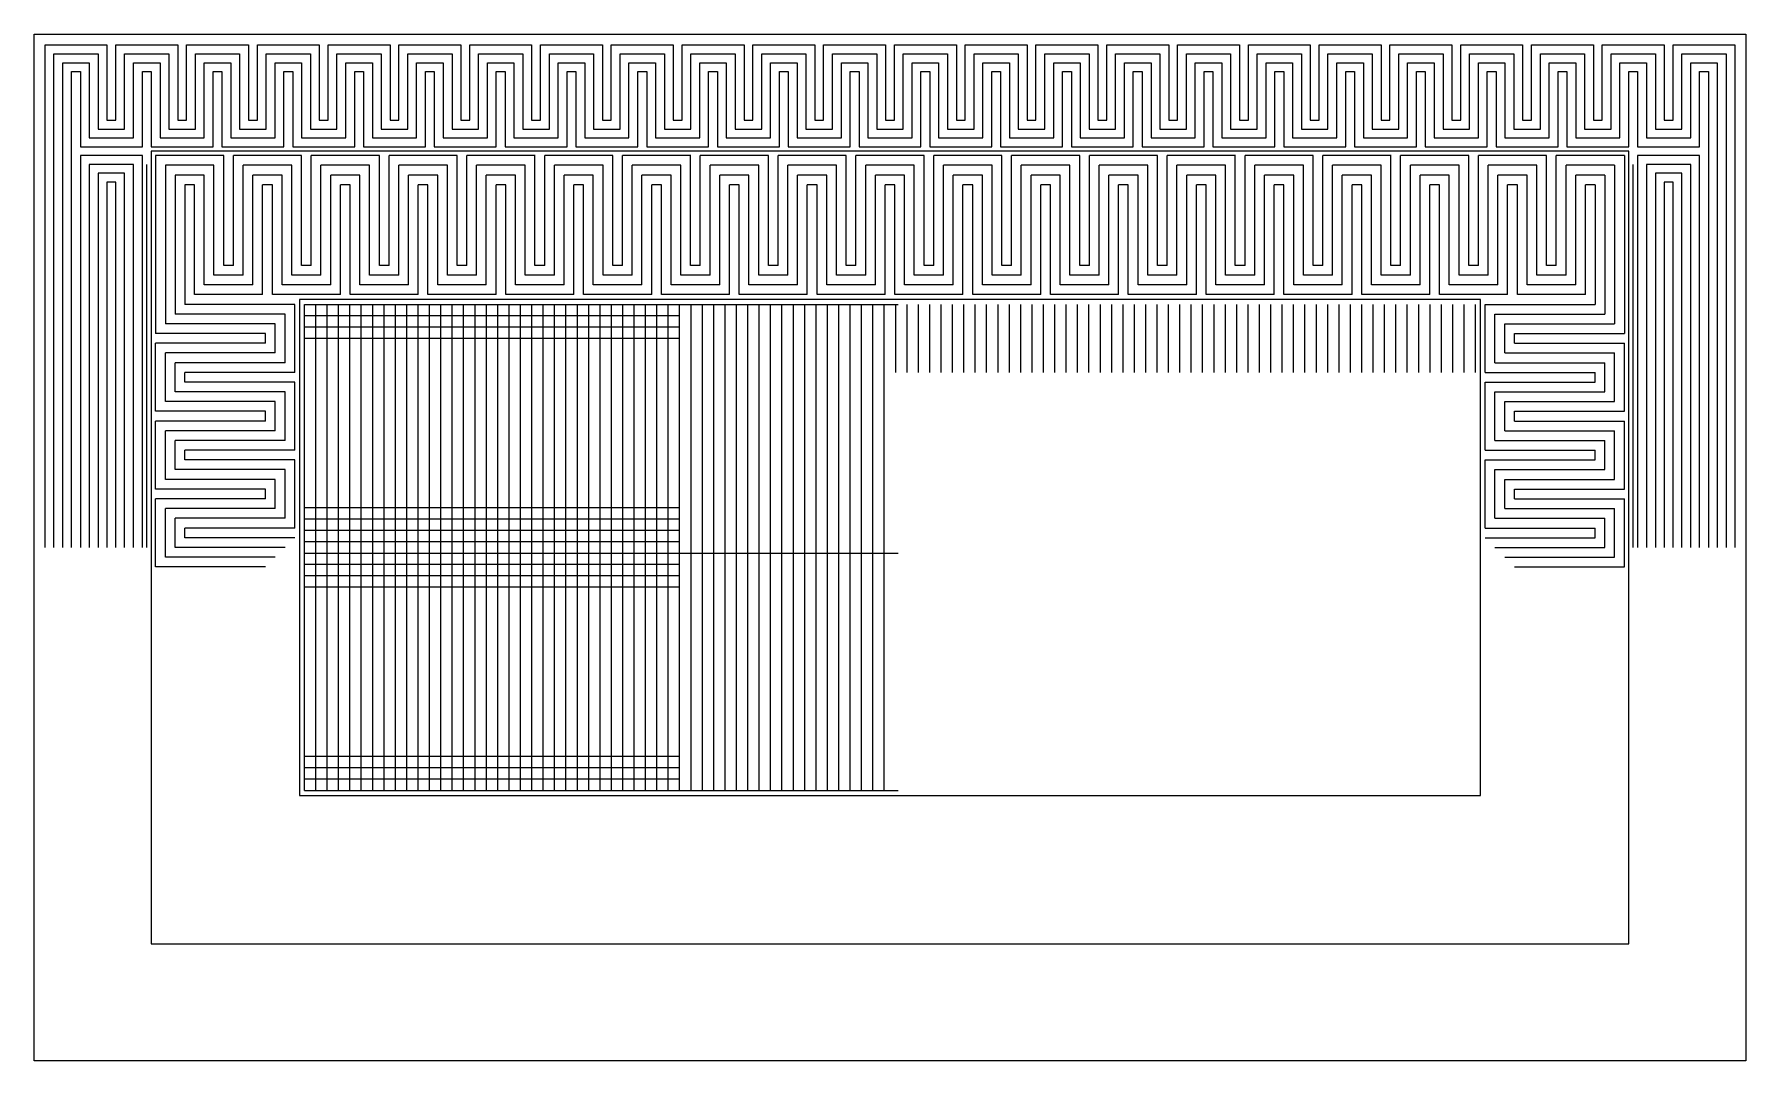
# Model space of a CAD drawing. Header units: millimetres. Extents: x -5937 to 68925, y -3068 to 5300.
# Drawn here: x 23026 to 24376, y 652 to 1462 of the extents above; entities that cross this region are included whole.
import ezdxf

# ---------------------------------------------------------------- set-up
doc = ezdxf.new("R2010")
doc.units = ezdxf.units.MM
doc.header["$LTSCALE"] = 7
doc.layers.add('参照', color=6, linetype='Continuous', lineweight=9)

msp = doc.modelspace()

# ---------------------------------------------------------------- linework, layer by layer
for p, q in [((23026.372, 1462.013), (24376.372, 1462.013)), ((23026.372, 652.013), (23026.372, 1462.013)), ((24376.372, 1462.013), (24376.372, 652.013)), ((24284.117, 1369.757), (23118.628, 1369.757)), ((23118.628, 1369.757), (23118.628, 744.268)), ((24284.117, 744.268), (24284.117, 1369.757)), ((24167.053, 1252.694), (23235.691, 1252.694)), ((23235.691, 1252.694), (23235.691, 861.332)), ((24167.053, 861.332), (24167.053, 1252.694)), ((23235.691, 861.332), (24167.053, 861.332)), ((23118.628, 744.268), (24284.117, 744.268)), ((24376.372, 652.013), (23026.372, 652.013))]:
    msp.add_line(p, q)
at = {"layer": '参照'}
for p, q in [((23034.872, 1057.013), (23034.872, 1453.513)), ((23034.872, 1453.513), (23083.726, 1453.513)), ((23041.851, 1057.013), (23041.851, 1446.534)), ((23041.851, 1446.534), (23076.747, 1446.534)), ((23076.747, 1446.534), (23076.747, 1387.205)), ((23083.726, 1453.513), (23083.726, 1394.184)), ((23090.705, 1394.184), (23090.705, 1453.513)), ((23090.705, 1453.513), (23139.558, 1453.513)), ((23097.684, 1387.205), (23097.684, 1446.534)), ((23097.684, 1446.534), (23132.579, 1446.534)), ((23132.579, 1446.534), (23132.579, 1387.205)), ((23139.558, 1453.513), (23139.558, 1394.184)), ((23146.537, 1394.184), (23146.537, 1453.513)), ((23146.537, 1453.513), (23195.391, 1453.513)), ((23153.516, 1387.205), (23153.516, 1446.534)), ((23153.516, 1446.534), (23188.412, 1446.534)), ((23188.412, 1446.534), (23188.412, 1387.205)), ((23195.391, 1453.513), (23195.391, 1394.184)), ((23202.37, 1394.184), (23202.37, 1453.513)), ((23202.37, 1453.513), (23251.223, 1453.513)), ((23209.349, 1387.205), (23209.349, 1446.534)), ((23209.349, 1446.534), (23244.244, 1446.534)), ((23244.244, 1446.534), (23244.244, 1387.205)), ((23251.223, 1453.513), (23251.223, 1394.184)), ((23258.202, 1394.184), (23258.202, 1453.513)), ((23258.202, 1453.513), (23307.056, 1453.513)), ((23265.181, 1387.205), (23265.181, 1446.534)), ((23265.181, 1446.534), (23300.077, 1446.534)), ((23300.077, 1446.534), (23300.077, 1387.205)), ((23307.056, 1453.513), (23307.056, 1394.184)), ((23314.035, 1394.184), (23314.035, 1453.513)), ((23314.035, 1453.513), (23362.888, 1453.513)), ((23321.014, 1387.205), (23321.014, 1446.534)), ((23321.014, 1446.534), (23355.909, 1446.534)), ((23355.909, 1446.534), (23355.909, 1387.205)), ((23362.888, 1453.513), (23362.888, 1394.184)), ((23369.867, 1394.184), (23369.867, 1453.513)), ((23369.867, 1453.513), (23418.721, 1453.513)), ((23376.846, 1387.205), (23376.846, 1446.534)), ((23376.846, 1446.534), (23411.741, 1446.534)), ((23411.741, 1446.534), (23411.741, 1387.205)), ((23418.721, 1453.513), (23418.721, 1394.184)), ((23425.7, 1394.184), (23425.7, 1453.513)), ((23425.7, 1453.513), (23474.553, 1453.513)), ((23432.679, 1387.205), (23432.679, 1446.534)), ((23432.679, 1446.534), (23467.574, 1446.534)), ((23467.574, 1446.534), (23467.574, 1387.205)), ((23474.553, 1453.513), (23474.553, 1394.184)), ((23481.532, 1394.184), (23481.532, 1453.513)), ((23481.532, 1453.513), (23530.385, 1453.513)), ((23488.511, 1387.205), (23488.511, 1446.534)), ((23488.511, 1446.534), (23523.406, 1446.534)), ((23523.406, 1446.534), (23523.406, 1387.205)), ((23530.385, 1453.513), (23530.385, 1394.184)), ((23537.365, 1394.184), (23537.365, 1453.513)), ((23537.365, 1453.513), (23586.218, 1453.513)), ((23544.344, 1387.205), (23544.344, 1446.534)), ((23544.344, 1446.534), (23579.239, 1446.534)), ((23579.239, 1446.534), (23579.239, 1387.205)), ((23586.218, 1453.513), (23586.218, 1394.184)), ((23593.197, 1394.184), (23593.197, 1453.513)), ((23593.197, 1453.513), (23642.05, 1453.513)), ((23600.176, 1387.205), (23600.176, 1446.534)), ((23600.176, 1446.534), (23635.071, 1446.534)), ((23635.071, 1446.534), (23635.071, 1387.205)), ((23642.05, 1453.513), (23642.05, 1394.184)), ((23649.029, 1394.184), (23649.029, 1453.513)), ((23649.029, 1453.513), (23697.883, 1453.513)), ((23656.009, 1387.205), (23656.009, 1446.534)), ((23656.009, 1446.534), (23690.904, 1446.534)), ((23690.904, 1446.534), (23690.904, 1387.205)), ((23697.883, 1453.513), (23697.883, 1394.184)), ((23704.862, 1394.184), (23704.862, 1453.513)), ((23704.862, 1453.513), (23753.715, 1453.513)), ((23711.841, 1387.205), (23711.841, 1446.534)), ((23711.841, 1446.534), (23746.736, 1446.534)), ((23746.736, 1446.534), (23746.736, 1387.205)), ((23753.715, 1453.513), (23753.715, 1394.184)), ((23760.694, 1394.184), (23760.694, 1453.513)), ((23760.694, 1453.513), (23809.548, 1453.513)), ((23767.673, 1387.205), (23767.673, 1446.534)), ((23767.673, 1446.534), (23802.569, 1446.534)), ((23802.569, 1446.534), (23802.569, 1387.205)), ((23809.548, 1453.513), (23809.548, 1394.184)), ((23816.527, 1394.184), (23816.527, 1453.513)), ((23816.527, 1453.513), (23865.38, 1453.513)), ((23823.506, 1387.205), (23823.506, 1446.534)), ((23823.506, 1446.534), (23858.401, 1446.534)), ((23858.401, 1446.534), (23858.401, 1387.205)), ((23865.38, 1453.513), (23865.38, 1394.184)), ((23872.359, 1394.184), (23872.359, 1453.513)), ((23872.359, 1453.513), (23921.213, 1453.513)), ((23879.338, 1387.205), (23879.338, 1446.534)), ((23879.338, 1446.534), (23914.234, 1446.534)), ((23914.234, 1446.534), (23914.234, 1387.205)), ((23921.213, 1453.513), (23921.213, 1394.184)), ((23928.192, 1394.184), (23928.192, 1453.513)), ((23928.192, 1453.513), (23977.045, 1453.513)), ((23935.171, 1387.205), (23935.171, 1446.534)), ((23935.171, 1446.534), (23970.066, 1446.534)), ((23970.066, 1446.534), (23970.066, 1387.205)), ((23977.045, 1453.513), (23977.045, 1394.184)), ((23984.024, 1394.184), (23984.024, 1453.513)), ((23984.024, 1453.513), (24032.878, 1453.513)), ((23991.003, 1387.205), (23991.003, 1446.534)), ((23991.003, 1446.534), (24025.899, 1446.534)), ((24025.899, 1446.534), (24025.899, 1387.205)), ((24032.878, 1453.513), (24032.878, 1394.184)), ((24039.857, 1394.184), (24039.857, 1453.513)), ((24039.857, 1453.513), (24088.71, 1453.513)), ((24046.836, 1387.205), (24046.836, 1446.534)), ((24046.836, 1446.534), (24081.731, 1446.534)), ((24081.731, 1446.534), (24081.731, 1387.205)), ((24088.71, 1453.513), (24088.71, 1394.184)), ((24095.689, 1394.184), (24095.689, 1453.513)), ((24095.689, 1453.513), (24144.543, 1453.513)), ((24102.668, 1387.205), (24102.668, 1446.534)), ((24102.668, 1446.534), (24137.563, 1446.534)), ((24137.563, 1446.534), (24137.563, 1387.205)), ((24144.543, 1453.513), (24144.543, 1394.184)), ((24151.522, 1394.184), (24151.522, 1453.513)), ((24151.522, 1453.513), (24200.375, 1453.513)), ((24158.501, 1387.205), (24158.501, 1446.534)), ((24158.501, 1446.534), (24193.396, 1446.534)), ((24193.396, 1446.534), (24193.396, 1387.205)), ((24200.375, 1453.513), (24200.375, 1394.184)), ((24207.354, 1394.184), (24207.354, 1453.513)), ((24207.354, 1453.513), (24256.207, 1453.513)), ((24214.333, 1387.205), (24214.333, 1446.534)), ((24214.333, 1446.534), (24249.228, 1446.534)), ((24249.228, 1446.534), (24249.228, 1387.205)), ((24256.207, 1453.513), (24256.207, 1394.184)), ((24263.187, 1394.184), (24263.187, 1453.513)), ((24263.187, 1453.513), (24312.04, 1453.513)), ((24270.166, 1387.205), (24270.166, 1446.534)), ((24270.166, 1446.534), (24305.061, 1446.534)), ((24305.061, 1446.534), (24305.061, 1387.205)), ((24312.04, 1453.513), (24312.04, 1394.184)), ((24319.019, 1394.184), (24319.019, 1453.513)), ((24319.019, 1453.513), (24367.872, 1453.513)), ((24325.998, 1387.205), (24325.998, 1446.534)), ((24325.998, 1446.534), (24360.893, 1446.534)), ((24360.893, 1446.534), (24360.893, 1057.013)), ((24367.872, 1453.513), (24367.872, 1057.013)), ((23048.83, 1057.013), (23048.83, 1439.555)), ((23048.83, 1439.555), (23069.768, 1439.555)), ((23055.81, 1057.013), (23055.81, 1432.576)), ((23055.81, 1432.576), (23062.789, 1432.576)), ((23062.789, 1432.576), (23062.789, 1373.247)), ((23069.768, 1439.555), (23069.768, 1380.226)), ((23104.663, 1380.226), (23104.663, 1439.555)), ((23104.663, 1439.555), (23125.6, 1439.555)), ((23111.642, 1373.247), (23111.642, 1432.576)), ((23111.642, 1432.576), (23118.621, 1432.576)), ((23118.621, 1432.576), (23118.621, 1373.247)), ((23125.6, 1439.555), (23125.6, 1380.226)), ((23160.495, 1380.226), (23160.495, 1439.555)), ((23160.495, 1439.555), (23181.433, 1439.555)), ((23167.474, 1373.247), (23167.474, 1432.576)), ((23167.474, 1432.576), (23174.454, 1432.576)), ((23174.454, 1432.576), (23174.454, 1373.247)), ((23181.433, 1439.555), (23181.433, 1380.226)), ((23216.328, 1380.226), (23216.328, 1439.555)), ((23216.328, 1439.555), (23237.265, 1439.555)), ((23223.307, 1373.247), (23223.307, 1432.576)), ((23223.307, 1432.576), (23230.286, 1432.576)), ((23230.286, 1432.576), (23230.286, 1373.247)), ((23237.265, 1439.555), (23237.265, 1380.226)), ((23272.16, 1380.226), (23272.16, 1439.555)), ((23272.16, 1439.555), (23293.098, 1439.555)), ((23279.139, 1373.247), (23279.139, 1432.576)), ((23279.139, 1432.576), (23286.118, 1432.576)), ((23286.118, 1432.576), (23286.118, 1373.247)), ((23293.098, 1439.555), (23293.098, 1380.226)), ((23327.993, 1380.226), (23327.993, 1439.555)), ((23327.993, 1439.555), (23348.93, 1439.555)), ((23334.972, 1373.247), (23334.972, 1432.576)), ((23334.972, 1432.576), (23341.951, 1432.576)), ((23341.951, 1432.576), (23341.951, 1373.247)), ((23348.93, 1439.555), (23348.93, 1380.226)), ((23383.825, 1380.226), (23383.825, 1439.555)), ((23383.825, 1439.555), (23404.762, 1439.555)), ((23390.804, 1373.247), (23390.804, 1432.576)), ((23390.804, 1432.576), (23397.783, 1432.576)), ((23397.783, 1432.576), (23397.783, 1373.247)), ((23404.762, 1439.555), (23404.762, 1380.226)), ((23439.658, 1380.226), (23439.658, 1439.555)), ((23439.658, 1439.555), (23460.595, 1439.555)), ((23446.637, 1373.247), (23446.637, 1432.576)), ((23446.637, 1432.576), (23453.616, 1432.576)), ((23453.616, 1432.576), (23453.616, 1373.247)), ((23460.595, 1439.555), (23460.595, 1380.226)), ((23495.49, 1380.226), (23495.49, 1439.555)), ((23495.49, 1439.555), (23516.427, 1439.555)), ((23502.469, 1373.247), (23502.469, 1432.576)), ((23502.469, 1432.576), (23509.448, 1432.576)), ((23509.448, 1432.576), (23509.448, 1373.247)), ((23516.427, 1439.555), (23516.427, 1380.226)), ((23551.323, 1380.226), (23551.323, 1439.555)), ((23551.323, 1439.555), (23572.26, 1439.555)), ((23558.302, 1373.247), (23558.302, 1432.576)), ((23558.302, 1432.576), (23565.281, 1432.576)), ((23565.281, 1432.576), (23565.281, 1373.247)), ((23572.26, 1439.555), (23572.26, 1380.226)), ((23607.155, 1380.226), (23607.155, 1439.555)), ((23607.155, 1439.555), (23628.092, 1439.555)), ((23614.134, 1373.247), (23614.134, 1432.576)), ((23614.134, 1432.576), (23621.113, 1432.576)), ((23621.113, 1432.576), (23621.113, 1373.247)), ((23628.092, 1439.555), (23628.092, 1380.226)), ((23662.988, 1380.226), (23662.988, 1439.555)), ((23662.988, 1439.555), (23683.925, 1439.555)), ((23669.967, 1373.247), (23669.967, 1432.576)), ((23669.967, 1432.576), (23676.946, 1432.576)), ((23676.946, 1432.576), (23676.946, 1373.247)), ((23683.925, 1439.555), (23683.925, 1380.226)), ((23718.82, 1380.226), (23718.82, 1439.555)), ((23718.82, 1439.555), (23739.757, 1439.555)), ((23725.799, 1373.247), (23725.799, 1432.576)), ((23725.799, 1432.576), (23732.778, 1432.576)), ((23732.778, 1432.576), (23732.778, 1373.247)), ((23739.757, 1439.555), (23739.757, 1380.226)), ((23774.652, 1380.226), (23774.652, 1439.555)), ((23774.652, 1439.555), (23795.59, 1439.555)), ((23781.632, 1373.247), (23781.632, 1432.576)), ((23781.632, 1432.576), (23788.611, 1432.576)), ((23788.611, 1432.576), (23788.611, 1373.247)), ((23795.59, 1439.555), (23795.59, 1380.226)), ((23830.485, 1380.226), (23830.485, 1439.555)), ((23830.485, 1439.555), (23851.422, 1439.555)), ((23837.464, 1373.247), (23837.464, 1432.576)), ((23837.464, 1432.576), (23844.443, 1432.576)), ((23844.443, 1432.576), (23844.443, 1373.247)), ((23851.422, 1439.555), (23851.422, 1380.226)), ((23886.317, 1380.226), (23886.317, 1439.555)), ((23886.317, 1439.555), (23907.255, 1439.555)), ((23893.296, 1373.247), (23893.296, 1432.576)), ((23893.296, 1432.576), (23900.276, 1432.576)), ((23900.276, 1432.576), (23900.276, 1373.247)), ((23907.255, 1439.555), (23907.255, 1380.226)), ((23942.15, 1380.226), (23942.15, 1439.555)), ((23942.15, 1439.555), (23963.087, 1439.555)), ((23949.129, 1373.247), (23949.129, 1432.576)), ((23949.129, 1432.576), (23956.108, 1432.576)), ((23956.108, 1432.576), (23956.108, 1373.247)), ((23963.087, 1439.555), (23963.087, 1380.226)), ((23997.982, 1380.226), (23997.982, 1439.555)), ((23997.982, 1439.555), (24018.92, 1439.555)), ((24004.961, 1373.247), (24004.961, 1432.576)), ((24004.961, 1432.576), (24011.94, 1432.576)), ((24011.94, 1432.576), (24011.94, 1373.247)), ((24018.92, 1439.555), (24018.92, 1380.226)), ((24053.815, 1380.226), (24053.815, 1439.555)), ((24053.815, 1439.555), (24074.752, 1439.555)), ((24060.794, 1373.247), (24060.794, 1432.576)), ((24060.794, 1432.576), (24067.773, 1432.576)), ((24067.773, 1432.576), (24067.773, 1373.247)), ((24074.752, 1439.555), (24074.752, 1380.226)), ((24109.647, 1380.226), (24109.647, 1439.555)), ((24109.647, 1439.555), (24130.584, 1439.555)), ((24116.626, 1373.247), (24116.626, 1432.576)), ((24116.626, 1432.576), (24123.605, 1432.576)), ((24123.605, 1432.576), (24123.605, 1373.247)), ((24130.584, 1439.555), (24130.584, 1380.226)), ((24165.48, 1380.226), (24165.48, 1439.555)), ((24165.48, 1439.555), (24186.417, 1439.555)), ((24172.459, 1373.247), (24172.459, 1432.576)), ((24172.459, 1432.576), (24179.438, 1432.576)), ((24179.438, 1432.576), (24179.438, 1373.247)), ((24186.417, 1439.555), (24186.417, 1380.226)), ((24221.312, 1380.226), (24221.312, 1439.555)), ((24221.312, 1439.555), (24242.249, 1439.555)), ((24228.291, 1373.247), (24228.291, 1432.576)), ((24228.291, 1432.576), (24235.27, 1432.576)), ((24235.27, 1432.576), (24235.27, 1373.247)), ((24242.249, 1439.555), (24242.249, 1380.226)), ((24277.145, 1380.226), (24277.145, 1439.555)), ((24277.145, 1439.555), (24298.082, 1439.555)), ((24284.124, 1373.247), (24284.124, 1432.576)), ((24284.124, 1432.576), (24291.103, 1432.576)), ((24291.103, 1432.576), (24291.103, 1373.247)), ((24298.082, 1439.555), (24298.082, 1380.226)), ((24332.977, 1380.226), (24332.977, 1439.555)), ((24332.977, 1439.555), (24353.914, 1439.555)), ((24339.956, 1373.247), (24339.956, 1432.576)), ((24339.956, 1432.576), (24346.935, 1432.576)), ((24346.935, 1432.576), (24346.935, 1057.013)), ((24353.914, 1439.555), (24353.914, 1057.013)), ((23083.726, 1394.184), (23090.705, 1394.184)), ((23139.558, 1394.184), (23146.537, 1394.184)), ((23195.391, 1394.184), (23202.37, 1394.184)), ((23251.223, 1394.184), (23258.202, 1394.184)), ((23307.056, 1394.184), (23314.035, 1394.184)), ((23362.888, 1394.184), (23369.867, 1394.184)), ((23418.721, 1394.184), (23425.7, 1394.184)), ((23474.553, 1394.184), (23481.532, 1394.184)), ((23530.385, 1394.184), (23537.365, 1394.184)), ((23586.218, 1394.184), (23593.197, 1394.184)), ((23642.05, 1394.184), (23649.029, 1394.184)), ((23697.883, 1394.184), (23704.862, 1394.184)), ((23753.715, 1394.184), (23760.694, 1394.184)), ((23809.548, 1394.184), (23816.527, 1394.184)), ((23865.38, 1394.184), (23872.359, 1394.184)), ((23921.213, 1394.184), (23928.192, 1394.184)), ((23977.045, 1394.184), (23984.024, 1394.184)), ((24032.878, 1394.184), (24039.857, 1394.184)), ((24088.71, 1394.184), (24095.689, 1394.184)), ((24144.543, 1394.184), (24151.522, 1394.184)), ((24200.375, 1394.184), (24207.354, 1394.184)), ((24256.207, 1394.184), (24263.187, 1394.184)), ((24312.04, 1394.184), (24319.019, 1394.184)), ((23069.768, 1380.226), (23104.663, 1380.226)), ((23076.747, 1387.205), (23097.684, 1387.205)), ((23125.6, 1380.226), (23160.495, 1380.226)), ((23132.579, 1387.205), (23153.516, 1387.205)), ((23181.433, 1380.226), (23216.328, 1380.226)), ((23188.412, 1387.205), (23209.349, 1387.205)), ((23237.265, 1380.226), (23272.16, 1380.226)), ((23244.244, 1387.205), (23265.181, 1387.205)), ((23293.098, 1380.226), (23327.993, 1380.226)), ((23300.077, 1387.205), (23321.014, 1387.205)), ((23348.93, 1380.226), (23383.825, 1380.226)), ((23355.909, 1387.205), (23376.846, 1387.205)), ((23404.762, 1380.226), (23439.658, 1380.226)), ((23411.741, 1387.205), (23432.679, 1387.205)), ((23460.595, 1380.226), (23495.49, 1380.226)), ((23467.574, 1387.205), (23488.511, 1387.205)), ((23516.427, 1380.226), (23551.323, 1380.226)), ((23523.406, 1387.205), (23544.344, 1387.205)), ((23572.26, 1380.226), (23607.155, 1380.226)), ((23579.239, 1387.205), (23600.176, 1387.205)), ((23628.092, 1380.226), (23662.988, 1380.226)), ((23635.071, 1387.205), (23656.009, 1387.205)), ((23683.925, 1380.226), (23718.82, 1380.226)), ((23690.904, 1387.205), (23711.841, 1387.205)), ((23739.757, 1380.226), (23774.652, 1380.226)), ((23746.736, 1387.205), (23767.673, 1387.205)), ((23795.59, 1380.226), (23830.485, 1380.226)), ((23802.569, 1387.205), (23823.506, 1387.205)), ((23851.422, 1380.226), (23886.317, 1380.226)), ((23858.401, 1387.205), (23879.338, 1387.205)), ((23907.255, 1380.226), (23942.15, 1380.226)), ((23914.234, 1387.205), (23935.171, 1387.205)), ((23963.087, 1380.226), (23997.982, 1380.226)), ((23970.066, 1387.205), (23991.003, 1387.205)), ((24018.92, 1380.226), (24053.815, 1380.226)), ((24025.899, 1387.205), (24046.836, 1387.205)), ((24074.752, 1380.226), (24109.647, 1380.226)), ((24081.731, 1387.205), (24102.668, 1387.205)), ((24130.584, 1380.226), (24165.48, 1380.226)), ((24137.563, 1387.205), (24158.501, 1387.205)), ((24186.417, 1380.226), (24221.312, 1380.226)), ((24193.396, 1387.205), (24214.333, 1387.205)), ((24242.249, 1380.226), (24277.145, 1380.226)), ((24249.228, 1387.205), (24270.166, 1387.205)), ((24298.082, 1380.226), (24332.977, 1380.226)), ((24305.061, 1387.205), (24325.998, 1387.205)), ((23062.789, 1373.247), (23111.642, 1373.247)), ((23111.642, 1366.268), (23062.789, 1366.268)), ((23062.789, 1366.268), (23062.789, 1057.013)), ((23111.642, 1057.013), (23111.642, 1366.268)), ((23118.621, 1373.247), (23167.474, 1373.247)), ((23175.823, 1366.268), (23122.118, 1366.268)), ((23122.118, 1366.268), (23122.118, 1225.841)), ((23174.454, 1373.247), (23223.307, 1373.247)), ((23175.823, 1279.547), (23175.823, 1366.268)), ((23183.496, 1279.547), (23183.496, 1366.268)), ((23237.265, 1366.268), (23183.496, 1366.268)), ((23230.286, 1373.247), (23279.139, 1373.247)), ((23237.201, 1279.547), (23237.201, 1366.268)), ((23298.643, 1366.268), (23244.874, 1366.268)), ((23244.874, 1279.547), (23244.874, 1366.268)), ((23286.118, 1373.247), (23334.972, 1373.247)), ((23298.579, 1279.547), (23298.579, 1366.268)), ((23360.021, 1366.268), (23306.252, 1366.268)), ((23306.252, 1279.547), (23306.252, 1366.268)), ((23341.951, 1373.247), (23390.804, 1373.247)), ((23359.957, 1279.547), (23359.957, 1366.268)), ((23421.399, 1366.268), (23367.63, 1366.268)), ((23367.63, 1279.547), (23367.63, 1366.268)), ((23397.783, 1373.247), (23446.637, 1373.247)), ((23421.335, 1279.547), (23421.335, 1366.268)), ((23482.777, 1366.268), (23429.008, 1366.268)), ((23429.008, 1279.547), (23429.008, 1366.268)), ((23453.616, 1373.247), (23502.469, 1373.247)), ((23482.713, 1279.547), (23482.713, 1366.268)), ((23544.155, 1366.268), (23490.386, 1366.268)), ((23490.386, 1279.547), (23490.386, 1366.268)), ((23509.448, 1373.247), (23558.302, 1373.247)), ((23544.091, 1279.547), (23544.091, 1366.268)), ((23605.533, 1366.268), (23551.764, 1366.268)), ((23551.764, 1279.547), (23551.764, 1366.268)), ((23565.281, 1373.247), (23614.134, 1373.247)), ((23605.469, 1279.547), (23605.469, 1366.268)), ((23666.911, 1366.268), (23613.142, 1366.268)), ((23613.142, 1279.547), (23613.142, 1366.268)), ((23621.113, 1373.247), (23669.967, 1373.247)), ((23666.847, 1279.547), (23666.847, 1366.268)), ((23728.289, 1366.268), (23674.52, 1366.268)), ((23674.52, 1279.547), (23674.52, 1366.268)), ((23676.946, 1373.247), (23725.799, 1373.247)), ((23728.225, 1279.547), (23728.225, 1366.268)), ((23732.778, 1373.247), (23781.632, 1373.247)), ((23789.667, 1366.268), (23735.898, 1366.268)), ((23735.898, 1279.547), (23735.898, 1366.268)), ((23788.611, 1373.247), (23837.464, 1373.247)), ((23789.603, 1279.547), (23789.603, 1366.268)), ((23851.045, 1366.268), (23797.275, 1366.268)), ((23797.275, 1279.547), (23797.275, 1366.268)), ((23844.443, 1373.247), (23893.296, 1373.247)), ((23850.981, 1279.547), (23850.981, 1366.268)), ((23912.423, 1366.268), (23858.653, 1366.268)), ((23858.653, 1279.547), (23858.653, 1366.268)), ((23900.276, 1373.247), (23949.129, 1373.247)), ((23912.359, 1279.547), (23912.359, 1366.268)), ((23973.801, 1366.268), (23920.031, 1366.268)), ((23920.031, 1279.547), (23920.031, 1366.268)), ((23956.108, 1373.247), (24004.961, 1373.247)), ((23973.737, 1279.547), (23973.737, 1366.268)), ((24035.179, 1366.268), (23981.409, 1366.268)), ((23981.409, 1279.547), (23981.409, 1366.268)), ((24011.94, 1373.247), (24060.794, 1373.247)), ((24035.115, 1279.547), (24035.115, 1366.268)), ((24096.557, 1366.268), (24042.787, 1366.268)), ((24042.787, 1279.547), (24042.787, 1366.268)), ((24067.773, 1373.247), (24116.626, 1373.247)), ((24096.493, 1279.547), (24096.493, 1366.268)), ((24157.935, 1366.268), (24104.165, 1366.268)), ((24104.165, 1279.547), (24104.165, 1366.268)), ((24123.605, 1373.247), (24172.459, 1373.247)), ((24157.871, 1279.547), (24157.871, 1366.268)), ((24219.313, 1366.268), (24165.543, 1366.268)), ((24165.543, 1279.547), (24165.543, 1366.268)), ((24179.438, 1373.247), (24228.291, 1373.247)), ((24219.249, 1279.547), (24219.249, 1366.268)), ((24226.921, 1279.547), (24226.921, 1366.268)), ((24280.691, 1366.268), (24226.921, 1366.268)), ((24235.27, 1373.247), (24284.124, 1373.247)), ((24280.627, 1366.268), (24280.627, 1225.841)), ((24291.103, 1373.247), (24339.956, 1373.247)), ((24339.956, 1366.268), (24291.103, 1366.268)), ((24291.103, 1366.268), (24291.103, 1057.013)), ((24339.956, 1057.013), (24339.956, 1366.268)), ((23104.663, 1359.289), (23069.768, 1359.289)), ((23069.768, 1359.289), (23069.768, 1057.013)), ((23097.684, 1352.31), (23076.747, 1352.31)), ((23076.747, 1352.31), (23076.747, 1057.013)), ((23097.684, 1057.013), (23097.684, 1352.31)), ((23104.663, 1057.013), (23104.663, 1359.289)), ((23168.151, 1358.595), (23129.79, 1358.595)), ((23129.79, 1358.595), (23129.79, 1233.513)), ((23160.479, 1350.923), (23137.462, 1350.923)), ((23137.462, 1350.923), (23137.462, 1241.186)), ((23160.479, 1264.202), (23160.479, 1350.923)), ((23168.151, 1271.875), (23168.151, 1358.595)), ((23191.168, 1271.875), (23191.168, 1358.595)), ((23229.529, 1358.595), (23191.168, 1358.595)), ((23198.84, 1264.202), (23198.84, 1350.923)), ((23221.857, 1350.923), (23198.84, 1350.923)), ((23221.857, 1264.202), (23221.857, 1350.923)), ((23229.529, 1271.875), (23229.529, 1358.595)), ((23290.907, 1358.595), (23252.546, 1358.595)), ((23252.546, 1271.875), (23252.546, 1358.595)), ((23283.235, 1350.923), (23260.218, 1350.923)), ((23260.218, 1264.202), (23260.218, 1350.923)), ((23283.235, 1264.202), (23283.235, 1350.923)), ((23290.907, 1271.875), (23290.907, 1358.595)), ((23352.285, 1358.595), (23313.924, 1358.595)), ((23313.924, 1271.875), (23313.924, 1358.595)), ((23344.613, 1350.923), (23321.596, 1350.923)), ((23321.596, 1264.202), (23321.596, 1350.923)), ((23344.613, 1264.202), (23344.613, 1350.923)), ((23352.285, 1271.875), (23352.285, 1358.595)), ((23413.663, 1358.595), (23375.302, 1358.595)), ((23375.302, 1271.875), (23375.302, 1358.595)), ((23405.991, 1350.923), (23382.974, 1350.923)), ((23382.974, 1264.202), (23382.974, 1350.923)), ((23405.991, 1264.202), (23405.991, 1350.923)), ((23413.663, 1271.875), (23413.663, 1358.595)), ((23475.041, 1358.595), (23436.68, 1358.595)), ((23436.68, 1271.875), (23436.68, 1358.595)), ((23467.369, 1350.923), (23444.352, 1350.923)), ((23444.352, 1264.202), (23444.352, 1350.923)), ((23467.369, 1264.202), (23467.369, 1350.923)), ((23475.041, 1271.875), (23475.041, 1358.595)), ((23536.419, 1358.595), (23498.058, 1358.595)), ((23498.058, 1271.875), (23498.058, 1358.595)), ((23528.747, 1350.923), (23505.73, 1350.923)), ((23505.73, 1264.202), (23505.73, 1350.923)), ((23528.747, 1264.202), (23528.747, 1350.923)), ((23536.419, 1271.875), (23536.419, 1358.595)), ((23597.797, 1358.595), (23559.436, 1358.595)), ((23559.436, 1271.875), (23559.436, 1358.595)), ((23590.125, 1350.923), (23567.108, 1350.923)), ((23567.108, 1264.202), (23567.108, 1350.923)), ((23590.125, 1264.202), (23590.125, 1350.923)), ((23597.797, 1271.875), (23597.797, 1358.595)), ((23659.175, 1358.595), (23620.814, 1358.595)), ((23620.814, 1271.875), (23620.814, 1358.595)), ((23651.503, 1350.923), (23628.486, 1350.923)), ((23628.486, 1264.202), (23628.486, 1350.923)), ((23651.503, 1264.202), (23651.503, 1350.923)), ((23659.175, 1271.875), (23659.175, 1358.595)), ((23720.553, 1358.595), (23682.192, 1358.595)), ((23682.192, 1271.875), (23682.192, 1358.595)), ((23712.881, 1350.923), (23689.864, 1350.923)), ((23689.864, 1264.202), (23689.864, 1350.923)), ((23712.881, 1264.202), (23712.881, 1350.923)), ((23720.553, 1271.875), (23720.553, 1358.595)), ((23781.931, 1358.595), (23743.57, 1358.595)), ((23743.57, 1271.875), (23743.57, 1358.595)), ((23774.259, 1350.923), (23751.242, 1350.923)), ((23751.242, 1264.202), (23751.242, 1350.923)), ((23774.259, 1264.202), (23774.259, 1350.923)), ((23781.931, 1271.875), (23781.931, 1358.595)), ((23843.309, 1358.595), (23804.948, 1358.595)), ((23804.948, 1271.875), (23804.948, 1358.595)), ((23835.637, 1350.923), (23812.62, 1350.923)), ((23812.62, 1264.202), (23812.62, 1350.923)), ((23835.637, 1264.202), (23835.637, 1350.923)), ((23843.309, 1271.875), (23843.309, 1358.595)), ((23904.687, 1358.595), (23866.326, 1358.595)), ((23866.326, 1271.875), (23866.326, 1358.595)), ((23897.015, 1350.923), (23873.998, 1350.923)), ((23873.998, 1264.202), (23873.998, 1350.923)), ((23897.015, 1264.202), (23897.015, 1350.923)), ((23904.687, 1271.875), (23904.687, 1358.595)), ((23966.065, 1358.595), (23927.704, 1358.595)), ((23927.704, 1271.875), (23927.704, 1358.595)), ((23958.393, 1350.923), (23935.376, 1350.923)), ((23935.376, 1264.202), (23935.376, 1350.923)), ((23958.393, 1264.202), (23958.393, 1350.923)), ((23966.065, 1271.875), (23966.065, 1358.595)), ((24027.443, 1358.595), (23989.082, 1358.595)), ((23989.082, 1271.875), (23989.082, 1358.595)), ((24019.771, 1350.923), (23996.754, 1350.923)), ((23996.754, 1264.202), (23996.754, 1350.923)), ((24019.771, 1264.202), (24019.771, 1350.923)), ((24027.443, 1271.875), (24027.443, 1358.595)), ((24088.821, 1358.595), (24050.46, 1358.595)), ((24050.46, 1271.875), (24050.46, 1358.595)), ((24081.149, 1350.923), (24058.132, 1350.923)), ((24058.132, 1264.202), (24058.132, 1350.923)), ((24081.149, 1264.202), (24081.149, 1350.923)), ((24088.821, 1271.875), (24088.821, 1358.595)), ((24150.199, 1358.595), (24111.838, 1358.595)), ((24111.838, 1271.875), (24111.838, 1358.595)), ((24142.527, 1350.923), (24119.51, 1350.923)), ((24119.51, 1264.202), (24119.51, 1350.923)), ((24142.527, 1264.202), (24142.527, 1350.923)), ((24150.199, 1271.875), (24150.199, 1358.595)), ((24211.577, 1358.595), (24173.216, 1358.595)), ((24173.216, 1271.875), (24173.216, 1358.595)), ((24203.905, 1350.923), (24180.888, 1350.923)), ((24180.888, 1264.202), (24180.888, 1350.923)), ((24203.905, 1264.202), (24203.905, 1350.923)), ((24211.577, 1271.875), (24211.577, 1358.595)), ((24234.594, 1271.875), (24234.594, 1358.595)), ((24272.955, 1358.595), (24234.594, 1358.595)), ((24242.266, 1264.202), (24242.266, 1350.923)), ((24265.283, 1350.923), (24242.266, 1350.923)), ((24265.283, 1350.923), (24265.283, 1241.186)), ((24272.955, 1358.595), (24272.955, 1233.513)), ((24332.977, 1359.289), (24298.082, 1359.289)), ((24298.082, 1359.289), (24298.082, 1057.013)), ((24325.998, 1352.31), (24305.061, 1352.31)), ((24305.061, 1352.31), (24305.061, 1057.013)), ((24325.998, 1057.013), (24325.998, 1352.31)), ((24332.977, 1057.013), (24332.977, 1359.289)), ((23090.705, 1345.33), (23083.726, 1345.33)), ((23083.726, 1345.33), (23083.726, 1057.013)), ((23090.705, 1057.013), (23090.705, 1345.33)), ((23152.807, 1343.251), (23145.134, 1343.251)), ((23145.134, 1343.251), (23145.134, 1248.858)), ((23152.807, 1256.53), (23152.807, 1343.251)), ((23160.495, 1343.251), (23160.479, 1343.251)), ((23206.512, 1256.53), (23206.512, 1343.251)), ((23214.185, 1343.251), (23206.512, 1343.251)), ((23214.185, 1256.53), (23214.185, 1343.251)), ((23275.563, 1343.251), (23267.89, 1343.251)), ((23267.89, 1256.53), (23267.89, 1343.251)), ((23275.563, 1256.53), (23275.563, 1343.251)), ((23336.941, 1343.251), (23329.268, 1343.251)), ((23329.268, 1256.53), (23329.268, 1343.251)), ((23336.941, 1256.53), (23336.941, 1343.251)), ((23398.319, 1343.251), (23390.646, 1343.251)), ((23390.646, 1256.53), (23390.646, 1343.251)), ((23398.319, 1256.53), (23398.319, 1343.251)), ((23459.697, 1343.251), (23452.024, 1343.251)), ((23452.024, 1256.53), (23452.024, 1343.251)), ((23459.697, 1256.53), (23459.697, 1343.251)), ((23521.075, 1343.251), (23513.402, 1343.251)), ((23513.402, 1256.53), (23513.402, 1343.251)), ((23521.075, 1256.53), (23521.075, 1343.251)), ((23582.453, 1343.251), (23574.78, 1343.251)), ((23574.78, 1256.53), (23574.78, 1343.251)), ((23582.453, 1256.53), (23582.453, 1343.251)), ((23643.831, 1343.251), (23636.158, 1343.251)), ((23636.158, 1256.53), (23636.158, 1343.251)), ((23643.831, 1256.53), (23643.831, 1343.251)), ((23705.209, 1343.251), (23697.536, 1343.251)), ((23697.536, 1256.53), (23697.536, 1343.251)), ((23705.209, 1256.53), (23705.209, 1343.251)), ((23766.587, 1343.251), (23758.914, 1343.251)), ((23758.914, 1256.53), (23758.914, 1343.251)), ((23766.587, 1256.53), (23766.587, 1343.251)), ((23827.964, 1343.251), (23820.292, 1343.251)), ((23820.292, 1256.53), (23820.292, 1343.251)), ((23827.964, 1256.53), (23827.964, 1343.251)), ((23889.342, 1343.251), (23881.67, 1343.251)), ((23881.67, 1256.53), (23881.67, 1343.251)), ((23889.342, 1256.53), (23889.342, 1343.251)), ((23950.72, 1343.251), (23943.048, 1343.251)), ((23943.048, 1256.53), (23943.048, 1343.251)), ((23950.72, 1256.53), (23950.72, 1343.251)), ((24012.098, 1343.251), (24004.426, 1343.251)), ((24004.426, 1256.53), (24004.426, 1343.251)), ((24012.098, 1256.53), (24012.098, 1343.251)), ((24073.476, 1343.251), (24065.804, 1343.251)), ((24065.804, 1256.53), (24065.804, 1343.251)), ((24073.476, 1256.53), (24073.476, 1343.251)), ((24134.854, 1343.251), (24127.182, 1343.251)), ((24127.182, 1256.53), (24127.182, 1343.251)), ((24134.854, 1256.53), (24134.854, 1343.251)), ((24196.232, 1343.251), (24188.56, 1343.251)), ((24188.56, 1256.53), (24188.56, 1343.251)), ((24196.232, 1256.53), (24196.232, 1343.251)), ((24249.938, 1256.53), (24249.938, 1343.251)), ((24257.61, 1343.251), (24249.938, 1343.251)), ((24257.61, 1343.251), (24257.61, 1248.858)), ((24319.019, 1345.33), (24312.04, 1345.33)), ((24312.04, 1345.33), (24312.04, 1057.013)), ((24319.019, 1057.013), (24319.019, 1345.33)), ((23160.495, 1335.579), (23160.479, 1335.579)), ((23160.495, 1327.906), (23160.479, 1327.906)), ((23160.495, 1320.234), (23160.479, 1320.234)), ((23160.495, 1312.562), (23160.479, 1312.562)), ((23160.495, 1304.89), (23160.479, 1304.89)), ((23191.168, 1271.875), (23168.151, 1271.875)), ((23183.496, 1279.547), (23175.823, 1279.547)), ((23252.546, 1271.875), (23229.529, 1271.875)), ((23244.874, 1279.547), (23237.201, 1279.547)), ((23313.924, 1271.875), (23290.907, 1271.875)), ((23306.252, 1279.547), (23298.579, 1279.547)), ((23375.302, 1271.875), (23352.285, 1271.875)), ((23367.63, 1279.547), (23359.957, 1279.547)), ((23436.68, 1271.875), (23413.663, 1271.875)), ((23429.008, 1279.547), (23421.335, 1279.547)), ((23498.058, 1271.875), (23475.041, 1271.875)), ((23490.386, 1279.547), (23482.713, 1279.547)), ((23559.436, 1271.875), (23536.419, 1271.875)), ((23551.764, 1279.547), (23544.091, 1279.547)), ((23620.814, 1271.875), (23597.797, 1271.875)), ((23613.142, 1279.547), (23605.469, 1279.547)), ((23682.192, 1271.875), (23659.175, 1271.875)), ((23674.52, 1279.547), (23666.847, 1279.547)), ((23743.57, 1271.875), (23720.553, 1271.875)), ((23735.898, 1279.547), (23728.225, 1279.547)), ((23804.948, 1271.875), (23781.931, 1271.875)), ((23797.275, 1279.547), (23789.603, 1279.547)), ((23866.326, 1271.875), (23843.309, 1271.875)), ((23858.653, 1279.547), (23850.981, 1279.547)), ((23927.704, 1271.875), (23904.687, 1271.875)), ((23920.031, 1279.547), (23912.359, 1279.547)), ((23989.082, 1271.875), (23966.065, 1271.875)), ((23981.409, 1279.547), (23973.737, 1279.547)), ((24050.46, 1271.875), (24027.443, 1271.875)), ((24042.787, 1279.547), (24035.115, 1279.547)), ((24111.838, 1271.875), (24088.821, 1271.875)), ((24104.165, 1279.547), (24096.493, 1279.547)), ((24173.216, 1271.875), (24150.199, 1271.875)), ((24165.543, 1279.547), (24157.871, 1279.547)), ((24234.594, 1271.875), (24211.577, 1271.875)), ((24226.921, 1279.547), (24219.249, 1279.547)), ((23206.512, 1256.53), (23152.807, 1256.53)), ((23198.84, 1264.202), (23160.479, 1264.202)), ((23267.89, 1256.53), (23214.185, 1256.53)), ((23260.218, 1264.202), (23221.857, 1264.202)), ((23329.268, 1256.53), (23275.563, 1256.53)), ((23321.596, 1264.202), (23283.235, 1264.202)), ((23390.646, 1256.53), (23336.941, 1256.53)), ((23382.974, 1264.202), (23344.613, 1264.202)), ((23452.024, 1256.53), (23398.319, 1256.53)), ((23444.352, 1264.202), (23405.991, 1264.202)), ((23513.402, 1256.53), (23459.697, 1256.53)), ((23505.73, 1264.202), (23467.369, 1264.202)), ((23574.78, 1256.53), (23521.075, 1256.53)), ((23567.108, 1264.202), (23528.747, 1264.202)), ((23636.158, 1256.53), (23582.453, 1256.53)), ((23628.486, 1264.202), (23590.125, 1264.202)), ((23697.536, 1256.53), (23643.831, 1256.53)), ((23689.864, 1264.202), (23651.503, 1264.202)), ((23758.914, 1256.53), (23705.209, 1256.53)), ((23751.242, 1264.202), (23712.881, 1264.202)), ((23820.292, 1256.53), (23766.587, 1256.53)), ((23812.62, 1264.202), (23774.259, 1264.202)), ((23881.67, 1256.53), (23827.964, 1256.53)), ((23873.998, 1264.202), (23835.637, 1264.202)), ((23943.048, 1256.53), (23889.342, 1256.53)), ((23935.376, 1264.202), (23897.015, 1264.202)), ((24004.426, 1256.53), (23950.72, 1256.53)), ((23996.754, 1264.202), (23958.393, 1264.202)), ((24065.804, 1256.53), (24012.098, 1256.53)), ((24058.132, 1264.202), (24019.771, 1264.202)), ((24127.182, 1256.53), (24073.476, 1256.53)), ((24119.51, 1264.202), (24081.149, 1264.202)), ((24188.56, 1256.53), (24134.854, 1256.53)), ((24180.888, 1264.202), (24142.527, 1264.202)), ((24249.938, 1256.53), (24196.232, 1256.53)), ((24242.266, 1264.202), (24203.905, 1264.202)), ((23231.855, 1248.858), (23145.134, 1248.858)), ((23231.855, 1195.152), (23231.855, 1248.858)), ((23239.527, 865.168), (23239.527, 1248.858)), ((23239.527, 1248.858), (23707.923, 1248.858)), ((23248.495, 865.168), (23248.495, 1248.858)), ((23257.463, 865.168), (23257.463, 1248.858)), ((23266.431, 865.168), (23266.431, 1248.858)), ((23275.399, 865.168), (23275.399, 1248.858)), ((23284.367, 865.168), (23284.367, 1248.858)), ((23293.335, 865.168), (23293.335, 1248.858)), ((23302.302, 865.168), (23302.302, 1248.858)), ((23311.27, 865.168), (23311.27, 1248.858)), ((23320.238, 865.168), (23320.238, 1248.858)), ((23329.206, 865.168), (23329.206, 1248.858)), ((23338.174, 865.168), (23338.174, 1248.858)), ((23347.142, 865.168), (23347.142, 1248.858)), ((23356.11, 865.168), (23356.11, 1248.858)), ((23365.077, 865.168), (23365.077, 1248.858)), ((23374.045, 865.168), (23374.045, 1248.858)), ((23383.013, 865.168), (23383.013, 1248.858)), ((23391.981, 865.168), (23391.981, 1248.858)), ((23400.949, 865.168), (23400.949, 1248.858)), ((23409.917, 865.168), (23409.917, 1248.858)), ((23418.885, 865.168), (23418.885, 1248.858)), ((23427.853, 865.168), (23427.853, 1248.858)), ((23436.82, 865.168), (23436.82, 1248.858)), ((23445.788, 865.168), (23445.788, 1248.858)), ((23454.756, 865.168), (23454.756, 1248.858)), ((23463.724, 865.168), (23463.724, 1248.858)), ((23472.692, 865.168), (23472.692, 1248.858)), ((23481.66, 865.168), (23481.66, 1248.858)), ((23490.628, 865.168), (23490.628, 1248.858)), ((23499.595, 865.168), (23499.595, 1248.858)), ((23508.563, 865.168), (23508.563, 1248.858)), ((23517.531, 865.168), (23517.531, 1248.858)), ((23526.499, 865.168), (23526.499, 1248.858)), ((23535.467, 865.168), (23535.467, 1248.858)), ((23544.435, 865.168), (23544.435, 1248.858)), ((23553.403, 865.168), (23553.403, 1248.858)), ((23562.37, 865.168), (23562.37, 1248.858)), ((23571.338, 865.168), (23571.338, 1248.858)), ((23580.306, 865.168), (23580.306, 1248.858)), ((23589.274, 865.168), (23589.274, 1248.858)), ((23598.242, 865.168), (23598.242, 1248.858)), ((23607.21, 865.168), (23607.21, 1248.858)), ((23616.178, 865.168), (23616.178, 1248.858)), ((23625.146, 865.168), (23625.146, 1248.858)), ((23634.113, 865.168), (23634.113, 1248.858)), ((23643.081, 865.168), (23643.081, 1248.858)), ((23652.049, 865.168), (23652.049, 1248.858)), ((23661.017, 865.168), (23661.017, 1248.858)), ((23669.985, 865.168), (23669.985, 1248.858)), ((23678.953, 865.168), (23678.953, 1248.858)), ((23687.921, 865.168), (23687.921, 1248.858)), ((23696.888, 865.168), (23696.888, 1248.858)), ((23705.856, 1195.152), (23705.856, 1248.858)), ((23714.824, 1195.152), (23714.824, 1248.858)), ((23723.792, 1195.152), (23723.792, 1248.858)), ((23732.76, 1195.152), (23732.76, 1248.858)), ((23741.728, 1195.152), (23741.728, 1248.858)), ((23750.696, 1195.152), (23750.696, 1248.858)), ((23759.663, 1195.152), (23759.663, 1248.858)), ((23768.631, 1195.152), (23768.631, 1248.858)), ((23777.599, 1195.152), (23777.599, 1248.858)), ((23786.567, 1195.152), (23786.567, 1248.858)), ((23795.535, 1195.152), (23795.535, 1248.858)), ((23804.503, 1195.152), (23804.503, 1248.858)), ((23813.471, 1195.152), (23813.471, 1248.858)), ((23822.439, 1195.152), (23822.439, 1248.858)), ((23831.406, 1195.152), (23831.406, 1248.858)), ((23840.374, 1195.152), (23840.374, 1248.858)), ((23849.342, 1195.152), (23849.342, 1248.858)), ((23858.31, 1195.152), (23858.31, 1248.858)), ((23867.278, 1195.152), (23867.278, 1248.858)), ((23876.246, 1195.152), (23876.246, 1248.858)), ((23885.214, 1195.152), (23885.214, 1248.858)), ((23894.181, 1195.152), (23894.181, 1248.858)), ((23903.149, 1195.152), (23903.149, 1248.858)), ((23912.117, 1195.152), (23912.117, 1248.858)), ((23921.085, 1195.152), (23921.085, 1248.858)), ((23930.053, 1195.152), (23930.053, 1248.858)), ((23939.021, 1195.152), (23939.021, 1248.858)), ((23947.989, 1195.152), (23947.989, 1248.858)), ((23956.957, 1195.152), (23956.957, 1248.858)), ((23965.924, 1195.152), (23965.924, 1248.858)), ((23974.892, 1195.152), (23974.892, 1248.858)), ((23983.86, 1195.152), (23983.86, 1248.858)), ((23992.828, 1195.152), (23992.828, 1248.858)), ((24001.796, 1195.152), (24001.796, 1248.858)), ((24010.764, 1195.152), (24010.764, 1248.858)), ((24019.732, 1195.152), (24019.732, 1248.858)), ((24028.699, 1195.152), (24028.699, 1248.858)), ((24037.667, 1195.152), (24037.667, 1248.858)), ((24046.635, 1195.152), (24046.635, 1248.858)), ((24055.603, 1195.152), (24055.603, 1248.858)), ((24064.571, 1195.152), (24064.571, 1248.858)), ((24073.539, 1195.152), (24073.539, 1248.858)), ((24082.507, 1195.152), (24082.507, 1248.858)), ((24091.474, 1195.152), (24091.474, 1248.858)), ((24100.442, 1195.152), (24100.442, 1248.858)), ((24109.41, 1195.152), (24109.41, 1248.858)), ((24118.378, 1195.152), (24118.378, 1248.858)), ((24127.346, 1195.152), (24127.346, 1248.858)), ((24136.314, 1195.152), (24136.314, 1248.858)), ((24145.282, 1195.152), (24145.282, 1248.858)), ((24154.25, 1195.152), (24154.25, 1248.858)), ((24163.217, 1195.152), (24163.217, 1248.858)), ((24170.89, 1248.858), (24257.61, 1248.858)), ((24170.89, 1195.152), (24170.89, 1248.858)), ((23216.511, 1233.513), (23129.79, 1233.513)), ((23224.183, 1241.186), (23137.462, 1241.186)), ((23216.511, 1210.497), (23216.511, 1233.513)), ((23224.183, 1202.824), (23224.183, 1241.186)), ((23535.467, 1239.89), (23239.527, 1239.89)), ((23535.467, 1230.922), (23239.527, 1230.922)), ((24178.562, 1241.186), (24265.283, 1241.186)), ((24178.562, 1202.824), (24178.562, 1241.186)), ((24186.234, 1233.513), (24272.955, 1233.513)), ((24186.234, 1210.497), (24186.234, 1233.513)), ((23208.838, 1225.841), (23122.118, 1225.841)), ((23208.838, 1218.169), (23122.118, 1218.169)), ((23122.118, 1164.463), (23122.118, 1218.169)), ((23208.838, 1218.169), (23208.838, 1225.841)), ((23535.467, 1221.954), (23239.527, 1221.954)), ((24193.906, 1225.841), (24280.627, 1225.841)), ((24193.906, 1218.169), (24193.906, 1225.841)), ((24193.906, 1218.169), (24280.627, 1218.169)), ((24280.627, 1164.463), (24280.627, 1218.169)), ((23216.511, 1210.497), (23129.79, 1210.497)), ((23129.79, 1172.135), (23129.79, 1210.497)), ((23224.183, 1202.824), (23137.462, 1202.824)), ((23137.462, 1179.808), (23137.462, 1202.824)), ((24178.562, 1202.824), (24265.283, 1202.824)), ((24186.234, 1210.497), (24272.955, 1210.497)), ((24265.283, 1179.808), (24265.283, 1202.824)), ((24272.955, 1172.135), (24272.955, 1210.497)), ((23231.855, 1195.152), (23145.134, 1195.152)), ((23145.134, 1187.48), (23145.134, 1195.152)), ((24170.89, 1195.152), (24257.61, 1195.152)), ((24257.61, 1187.48), (24257.61, 1195.152)), ((23224.183, 1179.808), (23137.462, 1179.808)), ((23231.855, 1187.48), (23145.134, 1187.48)), ((23224.183, 1141.446), (23224.183, 1179.808)), ((23231.855, 1133.774), (23231.855, 1187.48)), ((24170.89, 1187.48), (24257.61, 1187.48)), ((24170.89, 1133.774), (24170.89, 1187.48)), ((24178.562, 1179.808), (24265.283, 1179.808)), ((24178.562, 1141.446), (24178.562, 1179.808)), ((23208.838, 1164.463), (23122.118, 1164.463)), ((23216.511, 1172.135), (23129.79, 1172.135)), ((23208.838, 1156.791), (23208.838, 1164.463)), ((23216.511, 1149.119), (23216.511, 1172.135)), ((24186.234, 1172.135), (24272.955, 1172.135)), ((24186.234, 1149.119), (24186.234, 1172.135)), ((24193.906, 1164.463), (24280.627, 1164.463)), ((24193.906, 1156.791), (24193.906, 1164.463)), ((23122.118, 1103.085), (23122.118, 1156.791)), ((23208.838, 1156.791), (23122.118, 1156.791)), ((23129.79, 1110.757), (23129.79, 1149.119)), ((23216.511, 1149.119), (23129.79, 1149.119)), ((24186.234, 1149.119), (24272.955, 1149.119)), ((24193.906, 1156.791), (24280.627, 1156.791)), ((24272.955, 1110.757), (24272.955, 1149.119)), ((24280.627, 1103.085), (24280.627, 1156.791)), ((23137.462, 1118.43), (23137.462, 1141.446)), ((23224.183, 1141.446), (23137.462, 1141.446)), ((24178.562, 1141.446), (24265.283, 1141.446)), ((24265.283, 1118.43), (24265.283, 1141.446)), ((23145.134, 1126.102), (23145.134, 1133.774)), ((23231.855, 1133.774), (23145.134, 1133.774)), ((23231.855, 1126.102), (23145.134, 1126.102)), ((23231.855, 1072.396), (23231.855, 1126.102)), ((24170.89, 1133.774), (24257.61, 1133.774)), ((24170.89, 1126.102), (24257.61, 1126.102)), ((24170.89, 1072.396), (24170.89, 1126.102)), ((24257.61, 1126.102), (24257.61, 1133.774)), ((23216.511, 1110.757), (23129.79, 1110.757)), ((23224.183, 1118.43), (23137.462, 1118.43)), ((23216.511, 1087.741), (23216.511, 1110.757)), ((23224.183, 1080.068), (23224.183, 1118.43)), ((24178.562, 1118.43), (24265.283, 1118.43)), ((24178.562, 1080.068), (24178.562, 1118.43)), ((24186.234, 1110.757), (24272.955, 1110.757)), ((24186.234, 1087.741), (24186.234, 1110.757)), ((23208.838, 1103.085), (23122.118, 1103.085)), ((23122.118, 1041.707), (23122.118, 1095.413)), ((23208.838, 1095.413), (23122.118, 1095.413)), ((23208.838, 1095.413), (23208.838, 1103.085)), ((24193.906, 1103.085), (24280.627, 1103.085)), ((24193.906, 1095.413), (24193.906, 1103.085)), ((24193.906, 1095.413), (24280.627, 1095.413)), ((24280.627, 1041.707), (24280.627, 1095.413)), ((23129.79, 1049.379), (23129.79, 1087.741)), ((23216.511, 1087.741), (23129.79, 1087.741)), ((23137.462, 1057.052), (23137.462, 1080.068)), ((23224.183, 1080.068), (23137.462, 1080.068)), ((23535.467, 1088.4), (23239.527, 1088.4)), ((24178.562, 1080.068), (24265.283, 1080.068)), ((24186.234, 1087.741), (24272.955, 1087.741)), ((24265.283, 1057.052), (24265.283, 1080.068)), ((24272.955, 1049.379), (24272.955, 1087.741)), ((23145.134, 1064.724), (23145.134, 1072.396)), ((23231.855, 1072.396), (23145.134, 1072.396)), ((23535.467, 1079.432), (23239.527, 1079.432)), ((23535.467, 1070.465), (23239.527, 1070.465)), ((24170.89, 1072.396), (24257.61, 1072.396)), ((24257.61, 1064.724), (24257.61, 1072.396)), ((23224.183, 1057.052), (23137.462, 1057.052)), ((23231.855, 1064.724), (23145.134, 1064.724)), ((23535.467, 1061.497), (23239.527, 1061.497)), ((23208.838, 1041.707), (23122.118, 1041.707)), ((23216.511, 1049.379), (23129.79, 1049.379)), ((23239.527, 1052.529), (23707.923, 1052.529)), ((23535.467, 1043.561), (23239.527, 1043.561)), ((23535.467, 1034.593), (23239.527, 1034.593)), ((23535.467, 1025.625), (23239.527, 1025.625)), ((23535.467, 892.071), (23239.527, 892.071)), ((23535.467, 883.104), (23239.527, 883.104)), ((23535.467, 874.136), (23239.527, 874.136)), ((23239.527, 865.168), (23707.923, 865.168))]:
    msp.add_line(p, q, dxfattribs=at)
at = {"layer": '参照', "color": 5}
for p, q in [((23115.139, 1057.013), (23115.139, 1359.289)), ((24287.606, 1057.013), (24287.606, 1359.289))]:
    msp.add_line(p, q, dxfattribs=at)
at = {"layer": '参照', "color": 1}
for p, q in [((24170.89, 1064.724), (24257.61, 1064.724)), ((24178.562, 1057.052), (24265.283, 1057.052)), ((24186.234, 1049.379), (24272.955, 1049.379)), ((24193.906, 1041.707), (24280.627, 1041.707))]:
    msp.add_line(p, q, dxfattribs=at)

doc.saveas('drawing.dxf')
